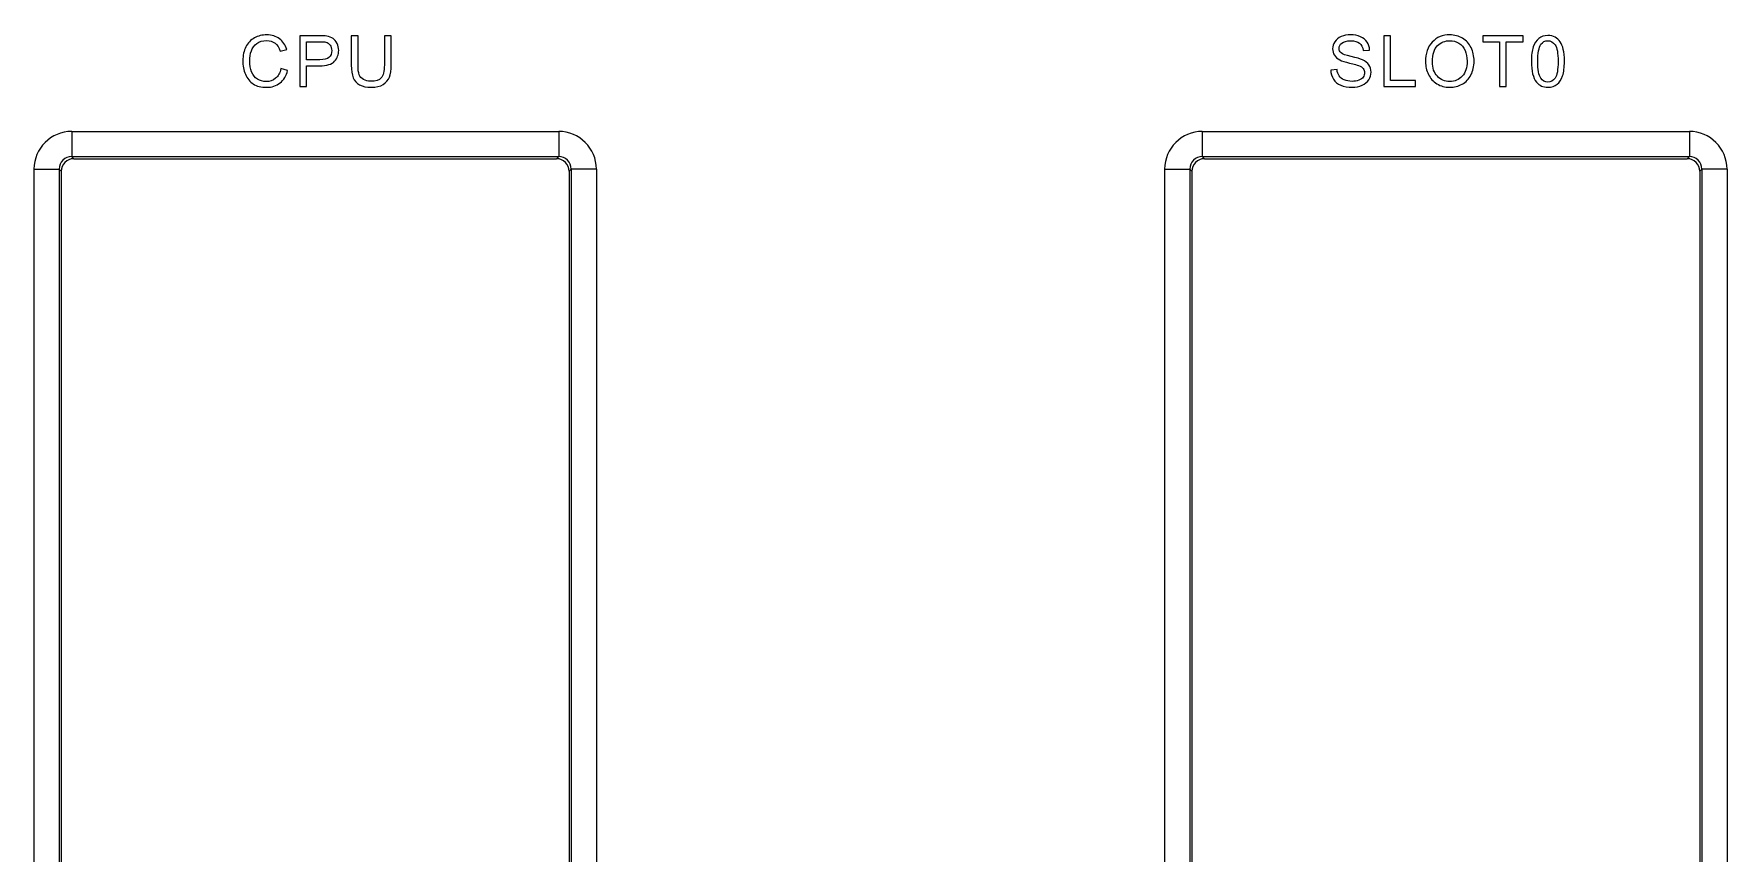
# Model space of a CAD drawing. Header units: millimetres. Extents: x 33157 to 59611, y -29750 to 1750.
# Drawn here: x 54872.4 to 54939.8, y -3995.1 to -3962.5 of the extents above; entities that cross this region are included whole.
import ezdxf

# ---------------------------------------------------------------- set-up
doc = ezdxf.new("R2010")
doc.units = ezdxf.units.MM
doc.layers.add('layer 1', color=7, linetype='Continuous', lineweight=18)

msp = doc.modelspace()

# ---------------------------------------------------------------- linework, layer by layer
at = {"layer": 'layer 1', "lineweight": 9}
for p, q in [((54873.87, -3966.367), (54873.87, -3967.367)), ((54893.253, -3966.367), (54893.253, -3967.367)), ((54918.87, -3966.367), (54918.87, -3967.367)), ((54938.253, -3966.367), (54938.253, -3967.367)), ((54872.37, -3967.867), (54872.37, -3967.867)), ((54872.37, -3967.867), (54872.37, -4022.7)), ((54873.37, -3967.867), (54873.37, -3967.867)), ((54873.37, -3967.867), (54873.37, -4022.7)), ((54873.456, -3967.953), (54873.456, -3967.953)), ((54873.456, -3967.953), (54873.456, -4022.614)), ((54893.667, -3967.953), (54893.667, -4022.614)), ((54893.753, -3967.867), (54893.753, -4022.7)), ((54894.753, -3967.867), (54894.753, -4022.7)), ((54917.37, -3967.867), (54917.37, -3967.867)), ((54917.37, -3967.867), (54917.37, -4022.7)), ((54918.37, -3967.867), (54918.37, -3967.867)), ((54918.37, -3967.867), (54918.37, -4022.7)), ((54918.456, -3967.953), (54918.456, -3967.953)), ((54918.456, -3967.953), (54918.456, -4022.614)), ((54938.667, -3967.953), (54938.667, -4022.614)), ((54938.753, -3967.867), (54938.753, -4022.7)), ((54939.753, -3967.867), (54939.753, -4022.7))]:
    msp.add_line(p, q, dxfattribs=at)
at = {"layer": 'layer 1'}
for points, knots in [([(54882.197, -3963.867), (54882.197, -3963.867), (54882.465, -3963.935), (54882.465, -3963.935), (54882.409, -3964.155), (54882.309, -3964.322), (54882.163, -3964.437), (54882.018, -3964.552), (54881.84, -3964.61), (54881.63, -3964.61), (54881.413, -3964.61), (54881.236, -3964.566), (54881.099, -3964.477), (54880.963, -3964.388), (54880.859, -3964.26), (54880.788, -3964.092), (54880.717, -3963.924), (54880.682, -3963.744), (54880.682, -3963.551), (54880.682, -3963.34), (54880.722, -3963.157), (54880.802, -3963), (54880.883, -3962.844), (54880.997, -3962.725), (54881.145, -3962.643), (54881.293, -3962.562), (54881.456, -3962.522), (54881.634, -3962.522), (54881.836, -3962.522), (54882.006, -3962.573), (54882.144, -3962.676), (54882.281, -3962.779), (54882.377, -3962.923), (54882.431, -3963.11), (54882.431, -3963.11), (54882.169, -3963.172), (54882.169, -3963.172), (54882.122, -3963.025), (54882.054, -3962.918), (54881.965, -3962.851), (54881.876, -3962.784), (54881.764, -3962.75), (54881.629, -3962.75), (54881.475, -3962.75), (54881.345, -3962.787), (54881.241, -3962.862), (54881.137, -3962.936), (54881.064, -3963.036), (54881.022, -3963.161), (54880.979, -3963.287), (54880.958, -3963.416), (54880.958, -3963.549), (54880.958, -3963.721), (54880.983, -3963.871), (54881.033, -3963.999), (54881.083, -3964.127), (54881.16, -3964.223), (54881.266, -3964.286), (54881.371, -3964.35), (54881.485, -3964.381), (54881.608, -3964.381), (54881.757, -3964.381), (54881.883, -3964.338), (54881.987, -3964.252), (54882.09, -3964.166), (54882.16, -3964.038), (54882.197, -3963.867)], [0, 0, 0, 0, 141172.783214, 141172.783214, 141172.783214, 282345.566428, 282345.566428, 282345.566428, 423518.349641, 423518.349641, 423518.349641, 564691.132855, 564691.132855, 564691.132855, 705863.916069, 705863.916069, 705863.916069, 847036.699283, 847036.699283, 847036.699283, 988209.482497, 988209.482497, 988209.482497, 1129382.265711, 1129382.265711, 1129382.265711, 1270555.048924, 1270555.048924, 1270555.048924, 1411727.832138, 1411727.832138, 1411727.832138, 1552900.615352, 1552900.615352, 1552900.615352, 1694073.398566, 1694073.398566, 1694073.398566, 1835246.18178, 1835246.18178, 1835246.18178, 1976418.964994, 1976418.964994, 1976418.964994, 2117591.748207, 2117591.748207, 2117591.748207, 2258764.531421, 2258764.531421, 2258764.531421, 2399937.314635, 2399937.314635, 2399937.314635, 2541110.097849, 2541110.097849, 2541110.097849, 2682282.881063, 2682282.881063, 2682282.881063, 2823455.664277, 2823455.664277, 2823455.664277, 2964628.44749, 2964628.44749, 2964628.44749, 3105801.230704, 3105801.230704, 3105801.230704, 3105801.230704]), ([(54882.953, -3964.576), (54882.953, -3964.576), (54882.953, -3962.555), (54882.953, -3962.555), (54882.953, -3962.555), (54883.716, -3962.555), (54883.716, -3962.555), (54883.85, -3962.555), (54883.952, -3962.562), (54884.023, -3962.575), (54884.123, -3962.591), (54884.206, -3962.623), (54884.273, -3962.669), (54884.34, -3962.715), (54884.394, -3962.78), (54884.435, -3962.864), (54884.476, -3962.947), (54884.497, -3963.039), (54884.497, -3963.139), (54884.497, -3963.31), (54884.442, -3963.455), (54884.332, -3963.574), (54884.223, -3963.693), (54884.025, -3963.752), (54883.739, -3963.752), (54883.739, -3963.752), (54883.221, -3963.752), (54883.221, -3963.752), (54883.221, -3963.752), (54883.221, -3964.576), (54883.221, -3964.576), (54883.221, -3964.576), (54882.953, -3964.576), (54882.953, -3964.576)], [0, 0, 0, 0, 144656.818481, 144656.818481, 144656.818481, 289313.636962, 289313.636962, 289313.636962, 433970.455443, 433970.455443, 433970.455443, 578627.273924, 578627.273924, 578627.273924, 723284.092405, 723284.092405, 723284.092405, 867940.910886, 867940.910886, 867940.910886, 1012597.729367, 1012597.729367, 1012597.729367, 1157254.547848, 1157254.547848, 1157254.547848, 1301911.366329, 1301911.366329, 1301911.366329, 1446568.18481, 1446568.18481, 1446568.18481, 1591225.003291, 1591225.003291, 1591225.003291, 1591225.003291]), ([(54886.316, -3962.555), (54886.316, -3962.555), (54886.584, -3962.555), (54886.584, -3962.555), (54886.584, -3962.555), (54886.584, -3963.722), (54886.584, -3963.722), (54886.584, -3963.926), (54886.561, -3964.087), (54886.515, -3964.206), (54886.469, -3964.325), (54886.386, -3964.423), (54886.267, -3964.498), (54886.147, -3964.572), (54885.99, -3964.61), (54885.795, -3964.61), (54885.607, -3964.61), (54885.452, -3964.578), (54885.332, -3964.512), (54885.212, -3964.447), (54885.126, -3964.353), (54885.075, -3964.229), (54885.023, -3964.105), (54884.998, -3963.936), (54884.998, -3963.722), (54884.998, -3963.722), (54884.998, -3962.555), (54884.998, -3962.555), (54884.998, -3962.555), (54885.266, -3962.555), (54885.266, -3962.555), (54885.266, -3962.555), (54885.266, -3963.722), (54885.266, -3963.722), (54885.266, -3963.897), (54885.282, -3964.027), (54885.315, -3964.11), (54885.347, -3964.193), (54885.403, -3964.258), (54885.482, -3964.302), (54885.561, -3964.348), (54885.658, -3964.37), (54885.772, -3964.37), (54885.968, -3964.37), (54886.108, -3964.325), (54886.191, -3964.237), (54886.274, -3964.147), (54886.316, -3963.976), (54886.316, -3963.722), (54886.316, -3963.722), (54886.316, -3962.555), (54886.316, -3962.555)], [0, 0, 0, 0, 142141.586961, 142141.586961, 142141.586961, 284283.173923, 284283.173923, 284283.173923, 426424.760884, 426424.760884, 426424.760884, 568566.347845, 568566.347845, 568566.347845, 710707.934806, 710707.934806, 710707.934806, 852849.521768, 852849.521768, 852849.521768, 994991.108729, 994991.108729, 994991.108729, 1137132.69569, 1137132.69569, 1137132.69569, 1279274.282651, 1279274.282651, 1279274.282651, 1421415.869613, 1421415.869613, 1421415.869613, 1563557.456574, 1563557.456574, 1563557.456574, 1705699.043535, 1705699.043535, 1705699.043535, 1847840.630497, 1847840.630497, 1847840.630497, 1989982.217458, 1989982.217458, 1989982.217458, 2132123.804419, 2132123.804419, 2132123.804419, 2274265.39138, 2274265.39138, 2274265.39138, 2416406.978342, 2416406.978342, 2416406.978342, 2416406.978342]), ([(54923.98, -3963.927), (54923.98, -3963.927), (54924.231, -3963.904), (54924.231, -3963.904), (54924.243, -3964.006), (54924.271, -3964.089), (54924.315, -3964.155), (54924.358, -3964.22), (54924.426, -3964.272), (54924.518, -3964.313), (54924.61, -3964.353), (54924.713, -3964.373), (54924.828, -3964.373), (54924.93, -3964.373), (54925.02, -3964.358), (54925.098, -3964.327), (54925.176, -3964.297), (54925.234, -3964.255), (54925.272, -3964.202), (54925.31, -3964.149), (54925.329, -3964.091), (54925.329, -3964.029), (54925.329, -3963.966), (54925.311, -3963.911), (54925.274, -3963.863), (54925.238, -3963.816), (54925.177, -3963.777), (54925.092, -3963.744), (54925.038, -3963.723), (54924.918, -3963.69), (54924.732, -3963.646), (54924.547, -3963.601), (54924.417, -3963.559), (54924.342, -3963.52), (54924.246, -3963.469), (54924.175, -3963.406), (54924.127, -3963.331), (54924.08, -3963.256), (54924.056, -3963.172), (54924.056, -3963.079), (54924.056, -3962.977), (54924.086, -3962.881), (54924.143, -3962.793), (54924.201, -3962.704), (54924.286, -3962.637), (54924.397, -3962.591), (54924.508, -3962.545), (54924.632, -3962.522), (54924.768, -3962.522), (54924.917, -3962.522), (54925.049, -3962.546), (54925.164, -3962.594), (54925.278, -3962.642), (54925.366, -3962.713), (54925.428, -3962.807), (54925.489, -3962.901), (54925.522, -3963.007), (54925.527, -3963.126), (54925.527, -3963.126), (54925.27, -3963.145), (54925.27, -3963.145), (54925.256, -3963.018), (54925.21, -3962.921), (54925.13, -3962.856), (54925.051, -3962.791), (54924.933, -3962.759), (54924.778, -3962.759), (54924.616, -3962.759), (54924.498, -3962.788), (54924.424, -3962.848), (54924.35, -3962.907), (54924.313, -3962.978), (54924.313, -3963.062), (54924.313, -3963.134), (54924.34, -3963.194), (54924.392, -3963.241), (54924.444, -3963.288), (54924.578, -3963.336), (54924.795, -3963.385), (54925.012, -3963.435), (54925.161, -3963.477), (54925.242, -3963.514), (54925.359, -3963.568), (54925.446, -3963.636), (54925.502, -3963.72), (54925.558, -3963.802), (54925.586, -3963.898), (54925.586, -3964.006), (54925.586, -3964.114), (54925.556, -3964.214), (54925.494, -3964.309), (54925.432, -3964.404), (54925.344, -3964.478), (54925.229, -3964.531), (54925.114, -3964.584), (54924.985, -3964.61), (54924.84, -3964.61), (54924.658, -3964.61), (54924.505, -3964.583), (54924.381, -3964.53), (54924.258, -3964.477), (54924.161, -3964.397), (54924.091, -3964.29), (54924.021, -3964.183), (54923.984, -3964.062), (54923.98, -3963.927)], [0, 0, 0, 0, 139860.937367, 139860.937367, 139860.937367, 279721.874733, 279721.874733, 279721.874733, 419582.8121, 419582.8121, 419582.8121, 559443.749467, 559443.749467, 559443.749467, 699304.686833, 699304.686833, 699304.686833, 839165.6242, 839165.6242, 839165.6242, 979026.561567, 979026.561567, 979026.561567, 1118887.498933, 1118887.498933, 1118887.498933, 1258748.4363, 1258748.4363, 1258748.4363, 1398609.373667, 1398609.373667, 1398609.373667, 1538470.311033, 1538470.311033, 1538470.311033, 1678331.2484, 1678331.2484, 1678331.2484, 1818192.185767, 1818192.185767, 1818192.185767, 1958053.123133, 1958053.123133, 1958053.123133, 2097914.0605, 2097914.0605, 2097914.0605, 2237774.997867, 2237774.997867, 2237774.997867, 2377635.935233, 2377635.935233, 2377635.935233, 2517496.8726, 2517496.8726, 2517496.8726, 2657357.809967, 2657357.809967, 2657357.809967, 2797218.747333, 2797218.747333, 2797218.747333, 2937079.6847, 2937079.6847, 2937079.6847, 3076940.622067, 3076940.622067, 3076940.622067, 3216801.559433, 3216801.559433, 3216801.559433, 3356662.4968, 3356662.4968, 3356662.4968, 3496523.434167, 3496523.434167, 3496523.434167, 3636384.371533, 3636384.371533, 3636384.371533, 3776245.3089, 3776245.3089, 3776245.3089, 3916106.246267, 3916106.246267, 3916106.246267, 4055967.183633, 4055967.183633, 4055967.183633, 4195828.121, 4195828.121, 4195828.121, 4335689.058367, 4335689.058367, 4335689.058367, 4475549.995733, 4475549.995733, 4475549.995733, 4615410.9331, 4615410.9331, 4615410.9331, 4755271.870467, 4755271.870467, 4755271.870467, 4895132.807833, 4895132.807833, 4895132.807833, 4895132.807833]), ([(54926.096, -3964.576), (54926.096, -3964.576), (54926.096, -3962.555), (54926.096, -3962.555), (54926.096, -3962.555), (54926.364, -3962.555), (54926.364, -3962.555), (54926.364, -3962.555), (54926.364, -3964.339), (54926.364, -3964.339), (54926.364, -3964.339), (54927.357, -3964.339), (54927.357, -3964.339), (54927.357, -3964.339), (54927.357, -3964.576), (54927.357, -3964.576), (54927.357, -3964.576), (54926.096, -3964.576), (54926.096, -3964.576)], [0, 0, 0, 0, 151058.551628, 151058.551628, 151058.551628, 302117.103256, 302117.103256, 302117.103256, 453175.654884, 453175.654884, 453175.654884, 604234.206513, 604234.206513, 604234.206513, 755292.758141, 755292.758141, 755292.758141, 906351.309769, 906351.309769, 906351.309769, 906351.309769]), ([(54927.752, -3963.593), (54927.752, -3963.258), (54927.842, -3962.995), (54928.022, -3962.806), (54928.202, -3962.616), (54928.434, -3962.522), (54928.72, -3962.522), (54928.906, -3962.522), (54929.074, -3962.566), (54929.224, -3962.655), (54929.374, -3962.744), (54929.488, -3962.868), (54929.567, -3963.028), (54929.645, -3963.187), (54929.685, -3963.367), (54929.685, -3963.569), (54929.685, -3963.774), (54929.643, -3963.957), (54929.561, -3964.118), (54929.478, -3964.28), (54929.361, -3964.403), (54929.209, -3964.485), (54929.057, -3964.569), (54928.894, -3964.61), (54928.718, -3964.61), (54928.528, -3964.61), (54928.358, -3964.564), (54928.208, -3964.472), (54928.058, -3964.38), (54927.944, -3964.255), (54927.867, -3964.096), (54927.79, -3963.938), (54927.752, -3963.77), (54927.752, -3963.593)], [0, 0, 0, 0, 144772.424852, 144772.424852, 144772.424852, 289544.849704, 289544.849704, 289544.849704, 434317.274556, 434317.274556, 434317.274556, 579089.699408, 579089.699408, 579089.699408, 723862.12426, 723862.12426, 723862.12426, 868634.549112, 868634.549112, 868634.549112, 1013406.973964, 1013406.973964, 1013406.973964, 1158179.398816, 1158179.398816, 1158179.398816, 1302951.823668, 1302951.823668, 1302951.823668, 1447724.24852, 1447724.24852, 1447724.24852, 1592496.673372, 1592496.673372, 1592496.673372, 1592496.673372]), ([(54930.699, -3964.576), (54930.699, -3964.576), (54930.699, -3962.793), (54930.699, -3962.793), (54930.699, -3962.793), (54930.033, -3962.793), (54930.033, -3962.793), (54930.033, -3962.793), (54930.033, -3962.555), (54930.033, -3962.555), (54930.033, -3962.555), (54931.633, -3962.555), (54931.633, -3962.555), (54931.633, -3962.555), (54931.633, -3962.793), (54931.633, -3962.793), (54931.633, -3962.793), (54930.967, -3962.793), (54930.967, -3962.793), (54930.967, -3962.793), (54930.967, -3964.576), (54930.967, -3964.576), (54930.967, -3964.576), (54930.699, -3964.576), (54930.699, -3964.576)], [0, 0, 0, 0, 147709.004244, 147709.004244, 147709.004244, 295418.008489, 295418.008489, 295418.008489, 443127.012733, 443127.012733, 443127.012733, 590836.016978, 590836.016978, 590836.016978, 738545.021222, 738545.021222, 738545.021222, 886254.025467, 886254.025467, 886254.025467, 1033963.029711, 1033963.029711, 1033963.029711, 1181672.033956, 1181672.033956, 1181672.033956, 1181672.033956]), ([(54931.967, -3963.579), (54931.967, -3963.34), (54931.992, -3963.148), (54932.041, -3963.002), (54932.09, -3962.856), (54932.163, -3962.743), (54932.26, -3962.665), (54932.356, -3962.586), (54932.478, -3962.547), (54932.625, -3962.547), (54932.733, -3962.547), (54932.828, -3962.569), (54932.91, -3962.612), (54932.992, -3962.656), (54933.06, -3962.719), (54933.113, -3962.801), (54933.165, -3962.883), (54933.207, -3962.983), (54933.237, -3963.102), (54933.267, -3963.22), (54933.282, -3963.379), (54933.282, -3963.579), (54933.282, -3963.816), (54933.258, -3964.008), (54933.21, -3964.154), (54933.161, -3964.3), (54933.088, -3964.412), (54932.991, -3964.491), (54932.895, -3964.571), (54932.773, -3964.61), (54932.625, -3964.61), (54932.431, -3964.61), (54932.278, -3964.541), (54932.167, -3964.402), (54932.034, -3964.233), (54931.967, -3963.959), (54931.967, -3963.579)], [0, 0, 0, 0, 144356.310485, 144356.310485, 144356.310485, 288712.620969, 288712.620969, 288712.620969, 433068.931454, 433068.931454, 433068.931454, 577425.241939, 577425.241939, 577425.241939, 721781.552423, 721781.552423, 721781.552423, 866137.862908, 866137.862908, 866137.862908, 1010494.173393, 1010494.173393, 1010494.173393, 1154850.483878, 1154850.483878, 1154850.483878, 1299206.794362, 1299206.794362, 1299206.794362, 1443563.104847, 1443563.104847, 1443563.104847, 1587919.415332, 1587919.415332, 1587919.415332, 1732275.725816, 1732275.725816, 1732275.725816, 1732275.725816]), ([(54883.221, -3963.515), (54883.221, -3963.515), (54883.743, -3963.515), (54883.743, -3963.515), (54883.916, -3963.515), (54884.038, -3963.483), (54884.111, -3963.419), (54884.184, -3963.354), (54884.22, -3963.264), (54884.22, -3963.147), (54884.22, -3963.063), (54884.199, -3962.99), (54884.156, -3962.93), (54884.113, -3962.87), (54884.057, -3962.83), (54883.987, -3962.81), (54883.942, -3962.799), (54883.859, -3962.793), (54883.738, -3962.793), (54883.738, -3962.793), (54883.221, -3962.793), (54883.221, -3962.793), (54883.221, -3962.793), (54883.221, -3963.515), (54883.221, -3963.515)], [0, 0, 0, 0, 147590.573972, 147590.573972, 147590.573972, 295181.147944, 295181.147944, 295181.147944, 442771.721915, 442771.721915, 442771.721915, 590362.295887, 590362.295887, 590362.295887, 737952.869859, 737952.869859, 737952.869859, 885543.443831, 885543.443831, 885543.443831, 1033134.017803, 1033134.017803, 1033134.017803, 1180724.591775, 1180724.591775, 1180724.591775, 1180724.591775]), ([(54928.028, -3963.597), (54928.028, -3963.84), (54928.093, -3964.032), (54928.224, -3964.172), (54928.355, -3964.311), (54928.519, -3964.381), (54928.717, -3964.381), (54928.918, -3964.381), (54929.083, -3964.311), (54929.213, -3964.17), (54929.343, -3964.029), (54929.408, -3963.828), (54929.408, -3963.569), (54929.408, -3963.404), (54929.38, -3963.261), (54929.325, -3963.139), (54929.269, -3963.016), (54929.188, -3962.921), (54929.081, -3962.854), (54928.974, -3962.787), (54928.854, -3962.753), (54928.721, -3962.753), (54928.532, -3962.753), (54928.369, -3962.818), (54928.233, -3962.948), (54928.096, -3963.078), (54928.028, -3963.294), (54928.028, -3963.597)], [0, 0, 0, 0, 146361.504169, 146361.504169, 146361.504169, 292723.008338, 292723.008338, 292723.008338, 439084.512507, 439084.512507, 439084.512507, 585446.016676, 585446.016676, 585446.016676, 731807.520845, 731807.520845, 731807.520845, 878169.025014, 878169.025014, 878169.025014, 1024530.529184, 1024530.529184, 1024530.529184, 1170892.033353, 1170892.033353, 1170892.033353, 1317253.537522, 1317253.537522, 1317253.537522, 1317253.537522]), ([(54932.221, -3963.58), (54932.221, -3963.912), (54932.26, -3964.134), (54932.337, -3964.243), (54932.415, -3964.352), (54932.511, -3964.407), (54932.625, -3964.407), (54932.739, -3964.407), (54932.835, -3964.352), (54932.912, -3964.242), (54932.99, -3964.132), (54933.028, -3963.912), (54933.028, -3963.58), (54933.028, -3963.247), (54932.99, -3963.026), (54932.912, -3962.917), (54932.835, -3962.808), (54932.738, -3962.753), (54932.622, -3962.753), (54932.508, -3962.753), (54932.417, -3962.801), (54932.349, -3962.898), (54932.264, -3963.021), (54932.221, -3963.248), (54932.221, -3963.58)], [0, 0, 0, 0, 147716.90777, 147716.90777, 147716.90777, 295433.81554, 295433.81554, 295433.81554, 443150.723311, 443150.723311, 443150.723311, 590867.631081, 590867.631081, 590867.631081, 738584.538851, 738584.538851, 738584.538851, 886301.446621, 886301.446621, 886301.446621, 1034018.354392, 1034018.354392, 1034018.354392, 1181735.262162, 1181735.262162, 1181735.262162, 1181735.262162])]:
    msp.add_open_spline(points, degree=3, knots=knots, dxfattribs=at)
at = {"layer": 'layer 1', "lineweight": 9}
for points in [[(54873.87, -3966.367), (54873.042, -3966.367), (54872.37, -3967.039), (54872.37, -3967.867)], [(54873.87, -3966.367), (54873.87, -3966.367), (54893.253, -3966.367), (54893.253, -3966.367)], [(54894.753, -3967.867), (54894.753, -3967.039), (54894.081, -3966.367), (54893.253, -3966.367)], [(54918.87, -3966.367), (54918.042, -3966.367), (54917.37, -3967.039), (54917.37, -3967.867)], [(54918.87, -3966.367), (54918.87, -3966.367), (54938.253, -3966.367), (54938.253, -3966.367)], [(54939.753, -3967.867), (54939.753, -3967.039), (54939.081, -3966.367), (54938.253, -3966.367)], [(54872.37, -3967.867), (54872.37, -3967.867), (54873.37, -3967.867), (54873.37, -3967.867)], [(54873.456, -3967.953), (54873.456, -3967.953), (54873.37, -3967.867), (54873.37, -3967.867)], [(54873.956, -3967.453), (54873.679, -3967.453), (54873.456, -3967.677), (54873.456, -3967.953)], [(54873.87, -3967.367), (54873.87, -3967.367), (54893.253, -3967.367), (54893.253, -3967.367)], [(54873.956, -3967.453), (54873.956, -3967.453), (54893.167, -3967.453), (54893.167, -3967.453)], [(54873.956, -3967.453), (54873.956, -3967.453), (54873.87, -3967.367), (54873.87, -3967.367)], [(54893.253, -3967.367), (54893.253, -3967.367), (54893.167, -3967.453), (54893.167, -3967.453)], [(54893.667, -3967.953), (54893.667, -3967.677), (54893.443, -3967.453), (54893.167, -3967.453)], [(54893.753, -3967.867), (54893.753, -3967.867), (54893.667, -3967.953), (54893.667, -3967.953)], [(54894.753, -3967.867), (54894.753, -3967.867), (54893.753, -3967.867), (54893.753, -3967.867)], [(54917.37, -3967.867), (54917.37, -3967.867), (54918.37, -3967.867), (54918.37, -3967.867)], [(54918.456, -3967.953), (54918.456, -3967.953), (54918.37, -3967.867), (54918.37, -3967.867)], [(54918.956, -3967.453), (54918.679, -3967.453), (54918.456, -3967.677), (54918.456, -3967.953)], [(54918.87, -3967.367), (54918.87, -3967.367), (54938.253, -3967.367), (54938.253, -3967.367)], [(54918.956, -3967.453), (54918.956, -3967.453), (54938.167, -3967.453), (54938.167, -3967.453)], [(54918.956, -3967.453), (54918.956, -3967.453), (54918.87, -3967.367), (54918.87, -3967.367)], [(54938.253, -3967.367), (54938.253, -3967.367), (54938.167, -3967.453), (54938.167, -3967.453)], [(54938.667, -3967.953), (54938.667, -3967.677), (54938.443, -3967.453), (54938.167, -3967.453)], [(54938.753, -3967.867), (54938.753, -3967.867), (54938.667, -3967.953), (54938.667, -3967.953)], [(54939.753, -3967.867), (54939.753, -3967.867), (54938.753, -3967.867), (54938.753, -3967.867)]]:
    msp.add_open_spline(points, degree=3, dxfattribs=at)
for points, knots in [([(54873.87, -3967.367), (54873.737, -3967.367), (54873.61, -3967.42), (54873.516, -3967.514), (54873.423, -3967.607), (54873.37, -3967.735), (54873.37, -3967.867)], [0, 0, 0, 0, 177778.951272, 177778.951272, 177778.951272, 355557.902543, 355557.902543, 355557.902543, 355557.902543]), ([(54893.753, -3967.867), (54893.753, -3967.735), (54893.7, -3967.607), (54893.606, -3967.514), (54893.513, -3967.42), (54893.385, -3967.367), (54893.253, -3967.367)], [0, 0, 0, 0, 177841.487435, 177841.487435, 177841.487435, 355682.97487, 355682.97487, 355682.97487, 355682.97487]), ([(54918.87, -3967.367), (54918.737, -3967.367), (54918.61, -3967.42), (54918.516, -3967.514), (54918.423, -3967.607), (54918.37, -3967.735), (54918.37, -3967.867)], [0, 0, 0, 0, 177919.166074, 177919.166074, 177919.166074, 355838.332148, 355838.332148, 355838.332148, 355838.332148]), ([(54938.753, -3967.867), (54938.753, -3967.735), (54938.7, -3967.607), (54938.606, -3967.514), (54938.513, -3967.42), (54938.385, -3967.367), (54938.253, -3967.367)], [0, 0, 0, 0, 177981.702415, 177981.702415, 177981.702415, 355963.404831, 355963.404831, 355963.404831, 355963.404831])]:
    msp.add_open_spline(points, degree=3, knots=knots, dxfattribs=at)

doc.saveas('drawing.dxf')
